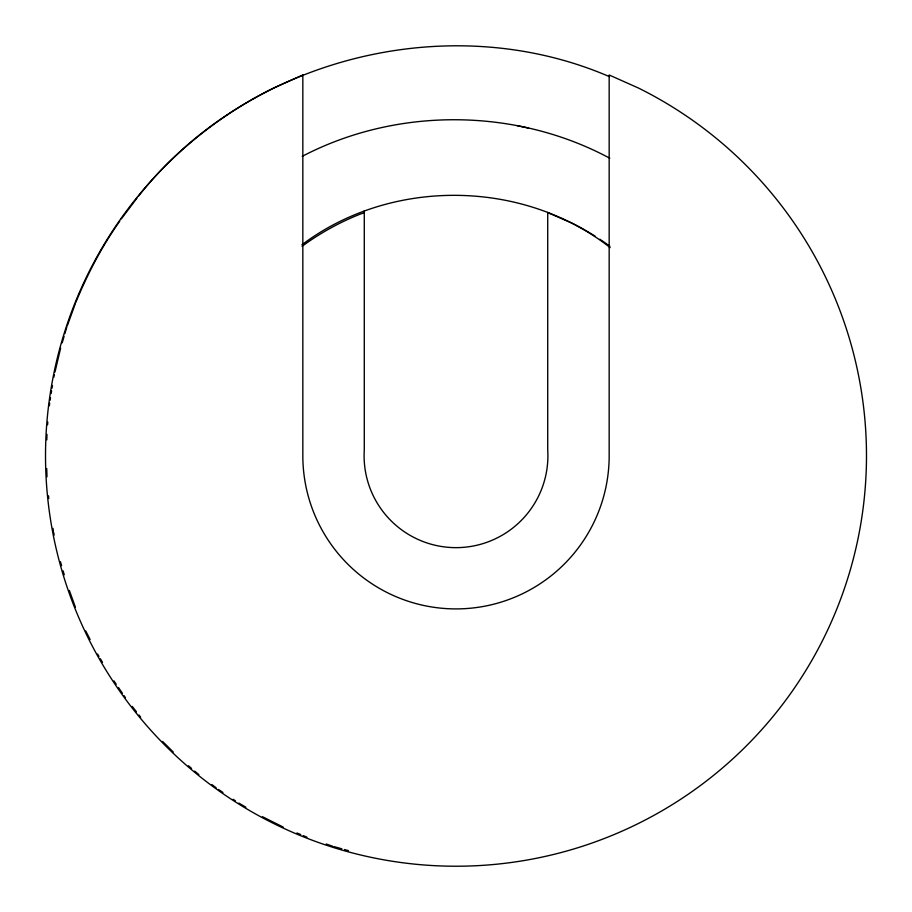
<?xml version="1.0" encoding="UTF-8"?>
<svg xmlns="http://www.w3.org/2000/svg" width="912" height="912" viewBox="0 0 912 912"><rect width="100%" height="100%" fill="white"/><g stroke="black" fill="none" stroke-linecap="round" stroke-linejoin="round"><path stroke-width="1.37" d="M46.808 439.846L46.979 434.374M47.561 424.821L47.812 422.096M49.385 405.76L49.647 403.036M50.08 400.334L50.513 397.632M51.163 393.585L51.596 390.883M52.03 388.181L52.463 385.48M53.762 377.386L54.367 374.718M54.971 372.05L60.637 348.099M62.187 342.855L64.102 336.289M64.877 333.667L66.804 327.1M67.271 325.823L75.206 303.981M75.673 302.693C87.472 274.067 101.836 246.411 119.78 221.137M121.33 218.88L136.925 198.155M138.613 196.012C247.027 58.391 448.67 7.182 609.547 76.688M301.883 244.838C390.553 177.806 522.69 178.969 610.139 247.597M302.225 156.34C396.982 106.829 515.633 107.639 609.786 158.232M364.276 212.747L360.32 214.081A259.909 259.909 0 0 0 302.134 246.274M517.275 125.708L528.538 128.09M334.009 846.621L341.886 848.81M344.508 849.539L348.441 850.645M326.257 844.01L332.698 846.256M296.947 832.964L300.709 834.548M303.217 835.609L306.991 837.193M547.724 212.621L571.562 222.938A259.909 259.909 0 0 1 595.262 236.288M262.428 816.707L283.165 827.059M238.807 803.084L245.875 807.2M218.401 789.427L222.938 792.46M233.141 799.288L235.41 800.804M198.862 774.573L194.632 771.119M211.858 784.525L216.19 787.843M188.465 765.738L191.554 768.428M162.598 741.467L173.269 752.035M132.24 706.401L136.435 711.782M138.966 715.008L140.642 717.163M113.932 680.888L116.246 684.262M118.56 687.648L122.425 693.28M123.964 695.537L125.503 697.794M97.584 654.064L98.975 656.412M100.377 658.76L102.463 662.283M85.739 630.956L90.106 639.46M69.346 590.417L75.388 607.13M60.443 561.701L61.583 565.634M63.122 570.889L64.262 574.822M53.614 532.403L54.207 535.07M52.976 528.344L53.398 531.046M48.518 495.843L48.781 498.568M46.74 468.551L46.991 476.759M547.724 212.371L547.724 449.969A91.895 91.895 0 0 1 456 547.645A91.895 91.895 0 0 1 364.276 449.969L364.276 210.752M599.834 239.252A259.909 259.909 0 0 1 609.877 246.274M302.83 74.989L273.486 88.065A410.491 410.491 0 0 0 136.093 712.956A410.491 410.491 0 0 0 775.907 712.956A410.491 410.491 0 0 0 638.514 88.065L609.17 74.989L609.17 455.738A153.17 153.17 0 0 1 456 608.908A153.17 153.17 0 0 1 302.83 455.738L302.83 74.989"/></g></svg>
